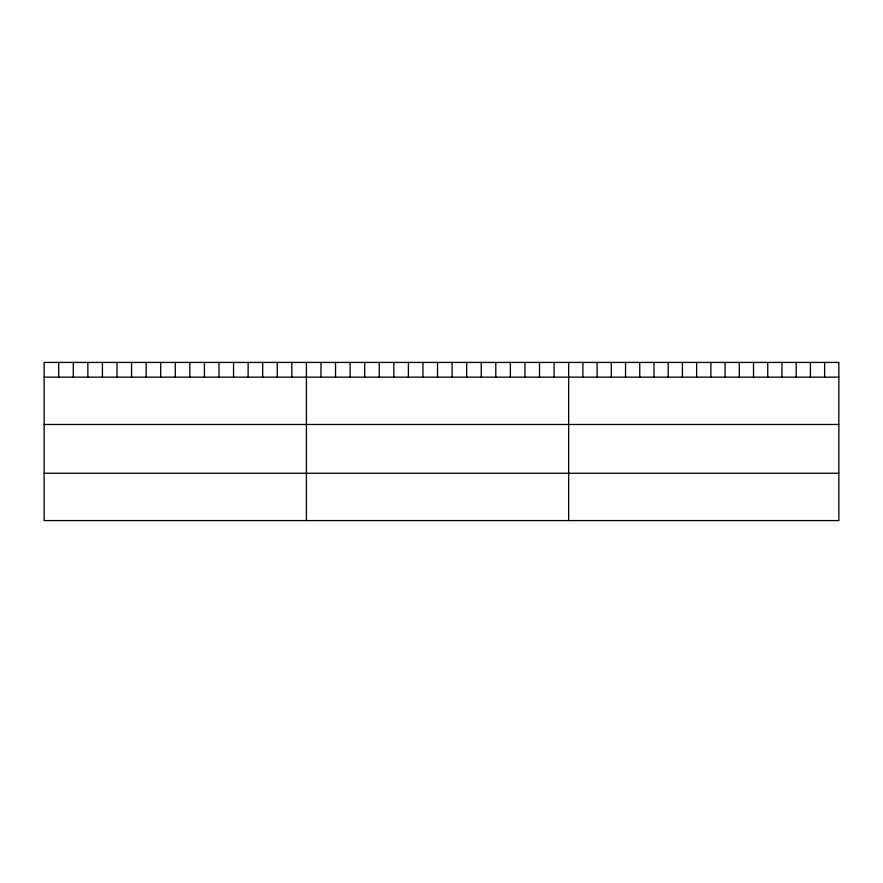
<?xml version="1.0" encoding="UTF-8"?>
<svg xmlns="http://www.w3.org/2000/svg" width="883" height="883" viewBox="0 0 883 883"><rect width="100%" height="100%" fill="white"/><g stroke="black" fill="none" stroke-linecap="round" stroke-linejoin="round"><path stroke-width="1.32" d="M838.85 377.14L838.85 520.573L44.15 520.573L44.15 362.427L838.85 362.427L838.85 377.14L44.15 377.14M44.15 424.48L838.85 424.48M44.15 473.244L838.85 473.244M824.634 362.427L824.634 377.14M810.406 362.427L810.406 377.14M796.19 362.427L796.19 377.14M781.963 362.427L781.963 377.14M767.746 362.427L767.746 377.14M753.519 362.427L753.519 377.14M739.303 362.427L739.303 377.14M725.086 362.427L725.086 377.14M710.859 362.427L710.859 377.14M696.643 362.427L696.643 377.14M682.416 362.427L682.416 377.14M668.199 362.427L668.199 377.14M653.983 362.427L653.983 377.14M639.756 362.427L639.756 377.14M625.539 362.427L625.539 377.14M611.312 362.427L611.312 377.14M597.096 362.427L597.096 377.14M582.868 362.427L582.868 377.14M568.652 362.427L568.652 520.573M554.082 362.427L554.082 377.14M539.513 362.427L539.513 377.14M524.944 362.427L524.944 377.14M510.374 362.427L510.374 377.14M495.805 362.427L495.805 377.14M481.235 362.427L481.235 377.14M466.666 362.427L466.666 377.14M452.096 362.427L452.096 377.14M437.526 362.427L437.526 377.14M422.957 362.427L422.957 377.14M408.387 362.427L408.387 377.14M393.818 362.427L393.818 377.14M379.249 362.427L379.249 377.14M364.679 362.427L364.679 377.14M350.109 362.427L350.109 377.14M335.54 362.427L335.54 377.14M320.971 362.427L320.971 377.14M306.401 362.427L306.401 520.573M291.832 362.427L291.832 377.14M277.262 362.427L277.262 377.14M262.692 362.427L262.692 377.14M248.123 362.427L248.123 377.14M233.553 362.427L233.553 377.14M218.984 362.427L218.984 377.14M204.414 362.427L204.414 377.14M189.845 362.427L189.845 377.14M175.276 362.427L175.276 377.14M160.706 362.427L160.706 377.14M146.137 362.427L146.137 377.14M131.567 362.427L131.567 377.14M116.998 362.427L116.998 377.14M102.428 362.427L102.428 377.14M87.858 362.427L87.858 377.14M73.289 362.427L73.289 377.14M58.72 362.427L58.72 377.14"/></g></svg>
